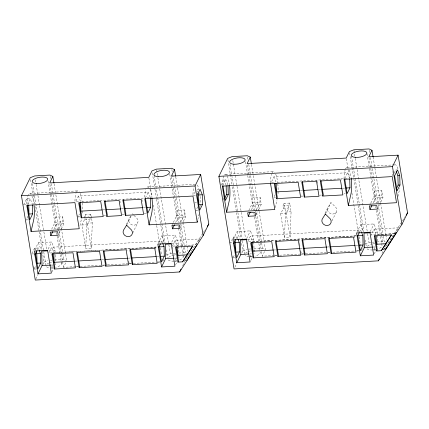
<?xml version="1.0" encoding="UTF-8"?>
<svg xmlns="http://www.w3.org/2000/svg" width="429" height="429" viewBox="0 0 429 429"><rect width="100%" height="100%" fill="white"/><g stroke="black" fill="none" stroke-linecap="round" stroke-linejoin="round"><path stroke-width="0.32" stroke-dasharray="2.15 1.61" d="M51.662 229.225L55.089 222.238L55.287 217.181L51.619 194.787M59.073 228.813L62.5 221.825L62.698 216.763L55.287 217.181M91.602 218.549L92.315 222.903L91.307 248.193L85.746 248.504L86.755 223.214L85.939 218.238M173.375 222.41L176.802 215.417L177.005 210.36L184.416 209.947L185.553 216.908L182.459 223.219M180.786 221.991L184.213 215.004L184.416 209.947M248.799 210.489L252.509 202.917L252.713 197.86L249.045 175.461M256.499 209.491L259.92 202.499L260.124 197.442L252.713 197.86M284.513 237.366L285.521 212.076L284.095 203.367L289.655 203.056L291.076 211.765L290.074 237.055L284.513 237.366L280.663 213.857L283.365 208.344L282.936 205.732L284.095 203.367M370.801 203.083L374.227 196.096L374.426 191.039L381.837 190.621L382.979 197.587L379.885 203.898M378.212 202.67L381.638 195.683L381.837 190.621M79.939 225.622L81.521 218.726M197.807 219.637L198.954 214.618M275.225 207.657L277.091 199.506M397.946 196.45L399.093 191.431A15.246 3.732 86.8 0 0 399.581 188.444M23.616 204.869L26.512 198.959L30.218 198.75L32.416 204.322M27.322 204.66L30.218 198.75M27.88 216.291L26.089 219.948L28.555 219.809M31.955 253.539L34.572 248.193L38.278 247.983L39.012 249.844M34.835 249.839L38.304 242.75L51.646 241.999L54.987 250.434L55.094 254.365M37.452 249.673L38.278 247.983M34.422 268.618L35.939 265.524M53.898 229.311L56.43 224.147L63.841 223.729L62.698 216.763M48.171 249.088L51.646 241.999M57.931 231.145L58.789 229.397M35.859 278.866L37.913 274.678M42.895 264.5L44.069 262.103L42.45 252.214M162.586 242.916L161.851 241.06L51.619 247.238L48.772 253.056L103.175 250.005M59.057 233.483L61.025 229.467M61.309 228.893L63.841 223.729M147.104 197.892L150.429 197.71L148.23 192.138L78.389 196.053L75.542 201.866L79.247 201.662M51.469 267.664L52.713 265.133M79.864 216.843L78.008 216.945L79.483 213.942M51.914 271.943L53.652 268.398M91.5 217.927L90.889 214.194L85.328 214.505L84.17 216.87L84.599 219.482L81.896 224.994L85.746 248.504M79.467 266.425L63.503 267.321L66.388 261.427M90.889 214.194L89.731 216.559L87.875 216.661M91.307 248.193L87.457 224.683L90.16 219.171L89.838 217.213M122.892 200.289L123.434 199.185M126.201 224.608L130.614 216.302M126.877 224.635L131.092 216.028M145.377 197.957L148.23 192.138M132.684 233.103L137.747 222.774M158.113 243.506L161.878 235.821L175.214 235.076L178.555 243.506L178.904 255.963M161.025 242.75L161.851 241.06M172.233 224.737L173.091 222.989M175.611 222.49L178.142 217.326L185.553 216.908M195.297 191.688L193.506 195.345L195.978 195.211M171.745 242.165L175.214 235.076M162.897 261.175L164.345 258.231M180.212 227.815L182.18 223.799M172.34 246.128L175.193 240.315L199.871 238.932L199.297 240.095M197.769 206.767L195.973 210.424L198.445 210.29M176.555 257.641L174.812 261.207L176.662 261.105M175.482 265.015L176.93 262.065M221.284 185.055L223.938 179.638L225.788 179.531L227.992 185.103M182.684 265.664L188.39 254.016M222.898 185.441L225.788 179.531M237.779 238.706L237.044 236.846L233.338 237.055L230.491 242.873L232.958 242.734M233.306 239.291L237.071 231.606L250.413 230.861L253.748 239.296L254.156 253.716M236.218 238.535L237.044 236.846M251.324 209.99L253.855 204.826L261.266 204.408L260.124 197.442M255.357 211.819L256.21 210.076M233.188 257.48L234.432 254.949M349.705 178.282L347.506 172.71L273.965 176.834L271.112 182.652L274.817 182.443M256.204 214.736L258.451 210.146M258.735 209.572L261.266 204.408M246.648 238.54L250.413 230.861M234.915 267.128L236.674 263.54M241.956 252.761L242.835 250.965L241.318 241.709M247.764 241.447L250.386 236.1L360.617 229.923L361.347 231.778M275.053 194.728L273.584 197.731L275.434 197.624M250.005 256.998L251.474 253.995M250.97 260.215L252.129 257.85M274.238 255.512L262.264 256.183L265.149 250.289M290.074 237.055L286.223 213.545L288.921 208.033L288.497 205.421L289.655 203.056M316.538 181.177L317.079 180.073M320.318 180.968L320.854 179.864M324.962 213.47L327.777 207.733L330.984 202.595L335.8 207.282A4.783 4.252 26.1 0 1 332.856 214.039A4.783 4.252 26.1 0 1 327.777 207.733M325.638 213.497L330.984 202.595M344.653 178.528L347.506 172.71M332.014 220.817L336.513 211.636M369.659 205.416L370.517 203.668M356.88 232.368L360.639 224.683L373.981 223.938L377.322 232.368L377.724 246.788M373.037 203.169L375.568 198.005L382.979 197.587M359.239 232.738L360.617 229.923M394.026 173.391L395.677 170.013L396.911 169.943M377.354 209.068L379.606 204.472M370.216 231.617L373.981 223.938M361.374 250.627L363.395 246.503M398.632 227.794L373.954 229.177L371.106 234.99L394.551 233.676M373.804 249.603L375.321 246.503M374.249 253.877L375.986 250.332M382.008 253.378L387.156 242.878M189.661 254.719L192.02 250.885M397.881 228.871L388.427 243.581L386.427 243.693M185.215 260.5L202.981 233.011M203.346 232.448L205.523 229.086M383.976 249.362L401.024 222.994M402.472 220.753L405.014 216.822M195.731 244.857L199.496 239.468M44.069 262.103L47.989 260.542M166.345 255.062L170.265 253.501L175.547 253.207M242.835 250.965L247.313 249.185M365.111 243.924L369.026 242.364L371.67 242.213M178.85 253.019L185.457 252.649L186.631 253.196M372.329 242.176L374.313 242.069M376.957 241.918L384.223 241.511L385.398 242.058M225.579 174.319L273.75 171.621M347.292 167.498L395.468 164.8M30.009 193.538L78.18 190.841M148.016 186.926L195.522 184.266M347.029 178.432L276.163 182.405L273.965 176.834M197.018 189.404L198.868 189.302M99.212 200.579L80.593 201.619L78.389 196.053M99.877 200.541L144.439 198.042M24.233 204.831L26.089 204.73M300.498 190.562L302.504 190.449M318.554 189.554L320.56 189.441M342.621 188.202L344.626 188.09M302.976 196.08L301.158 196.182L300.836 194.219M319.546 195.152L321.434 195.05M344.037 193.779L345.27 193.715M194.739 202.885L196.595 202.783M102.81 209.899L104.805 209.786M121.434 208.859L123.429 208.746M143.383 207.625L145.377 207.518M252.509 202.917L259.92 202.499M374.227 196.096L381.638 195.683M105.555 215.406L103.738 215.508L103.523 214.194M122.12 214.473L124.641 214.334M144.139 213.24L146.611 213.106M282.936 205.732L288.497 205.421M84.599 219.482L90.16 219.171M283.365 208.344L288.921 208.033M55.089 222.238L62.5 221.825M176.802 215.417L184.213 215.004M86.755 223.214L92.315 222.903M285.521 212.076L291.076 211.765M81.896 224.994L87.457 224.683M280.663 213.857L286.223 213.545M48.981 250.767L54.987 250.434M171.884 243.881L178.555 243.506M247.748 239.629L253.748 239.296M371.316 232.706L377.322 232.368M32.341 253.973L33.58 253.904M105.1 249.898L157.765 246.948M172.957 246.096L195.785 244.814M355.914 235.843L247.533 241.918L247.86 243.881M103.255 250.037L53.818 252.81L51.619 247.238M105.931 249.887L153.362 247.233M154.027 247.195L157.368 247.007M356.134 235.87L252.584 241.672L250.386 236.1M394.498 233.719L376.158 234.743L373.954 229.177M50.531 260.21L51.85 260.135M54.494 259.99L63.739 259.47L66.087 260.564M248.632 249.11L251.276 248.959M253.92 248.815L262.505 248.332L265.438 249.699L264.355 243.087M74.802 261.159L77.472 261.009M102.193 259.62L103.528 259.545M128.244 258.161L130.25 258.049M156.971 256.553L158.977 256.44M274.233 249.978L275.568 249.909M300.954 248.482L302.289 248.407M327.676 246.986L329.016 246.911M355.738 245.415L357.738 245.302M50.719 265.111L53.389 264.966M174.957 258.151L176.292 258.076M250.15 253.936L251.485 253.861M373.053 247.05L375.053 246.938M80.132 266.388L102.081 265.16M102.745 265.122L104.74 265.009M107.4 264.859L128.684 263.669M129.349 263.631L132.679 263.444M133.344 263.406L157.287 262.065M157.952 262.028L159.947 261.915M274.903 255.475L276.898 255.362M279.558 255.212L300.847 254.022M301.512 253.984L304.837 253.796M305.502 253.759L327.45 252.531M328.115 252.493L330.11 252.381M332.77 252.231L356.054 250.927M356.719 250.89L358.714 250.777M34.197 269.09L37.902 268.881M51.239 268.136L54.327 267.959M75.971 266.747L78.443 266.607M102.558 265.256L104.408 265.154M129.14 263.771L132.845 263.562M157.765 262.167L159.615 262.06M183.108 260.746L186.197 260.569M233.574 257.915L234.813 257.845M250.622 256.96L253.094 256.821M275.354 255.577L276.587 255.507M301.319 254.118L303.791 253.984M329.756 252.525L327.906 252.633L327.692 251.319M356.531 251.024L358.998 250.89M373.573 250.069L376.045 249.935M383.108 249.539L384.341 249.469M132.218 213.733L133.532 215.009M133.971 215.438L137.033 218.42A4.783 4.252 26.1 0 1 134.089 225.177A4.783 4.252 26.1 0 1 129.011 218.87M360.639 224.683L363.502 231.912M237.071 231.606L239.934 238.835M161.878 235.821L164.736 243.05M38.304 242.75L41.168 249.973M223.938 179.638L226.137 185.205M233.338 237.055L234.073 238.91M196.89 190.674L197.378 191.913M175.193 240.315L177.392 245.881M26.512 198.959L28.711 204.531M34.572 248.193L35.307 250.048M373.08 156.917L380.55 202.542M380.657 203.201L385.746 234.282M385.859 234.942L386.615 239.57M369.278 150.257L369.712 152.901M370.468 157.534L373.825 178.03M373.938 178.689L378.051 203.818M378.158 204.477L383.247 235.559M383.354 236.218L384.223 241.511M368.929 157.443L370.651 167.986M370.763 168.645L376.431 203.271M377.509 209.856L383.118 244.096M366.967 153.582L370.758 176.721M370.865 177.386L375.091 203.174M375.632 206.478L375.847 207.802M376.281 210.446L381.585 242.846M381.692 243.511L382.019 245.495A7.845 3.041 -9.3 0 1 378.523 248.723M353.979 150.45L355.169 157.722M355.276 158.387L357.008 168.967M357.116 169.627L367.514 233.108M367.621 233.767L369.026 242.364M351.474 156.076L355.046 177.896M355.153 178.555L359.271 203.684M359.379 204.343L363.819 231.456M365.224 240.052L366.307 246.664M349.608 152.896L358.161 205.132M358.269 205.797L362.494 231.585M346.321 158.714L349.463 177.89M351.952 193.098L358.344 232.116M359.1 236.744L360.939 247.983M354.059 235.95L354.381 237.913M340.948 178.737L341.162 180.046M317.294 181.387L317.616 183.355M325.439 237.553L325.654 238.862M298.852 239.039L299.603 243.629M299.71 244.283L299.925 245.597M300.783 250.842L301.212 253.464M251.469 164.398L253.201 174.978M253.308 175.643L259.052 210.687M259.159 211.347L264.248 242.428M247.56 157.084L247.994 159.727M248.75 164.355L250.482 174.935M250.595 175.595L261.529 242.38M261.636 243.045L262.505 248.332M247.324 164.924L248.938 174.807M253.855 204.826L254.826 210.752M255.797 216.677L260.001 242.353M260.108 243.012L261.4 250.917M261.513 251.571L262.264 256.183M245.468 161.722L247.635 174.946M247.742 175.606L253.373 209.996M253.914 213.299L258.462 241.071M258.896 243.715L260.087 250.992M232.802 160.575L236.915 185.703M237.023 186.363L245.474 237.939M229.976 164.216L237.773 211.824M237.881 212.489L242.428 240.261M242.535 240.921L244.809 254.81M227.89 159.711L231.896 184.18M232.33 186.824L236.449 211.953M236.556 212.612L240.776 238.401M232.743 256.639L232.958 257.952M223.08 198L223.407 199.968M175.761 176.877L183.103 221.707M183.21 222.367L186.99 245.447M187.098 246.107L187.961 251.378M171.852 169.578L172.286 172.211M172.715 174.85L176.389 197.265M176.496 197.925L184.486 246.713M184.593 247.372L185.457 252.649M171.503 176.769L179 222.56M180.073 229.102L182.963 246.761M183.07 247.415L184.357 255.266M169.761 174.217L173.321 195.978M173.429 196.632L177.638 222.345M178.18 225.643L178.502 227.622M178.609 228.282L181.419 245.426M181.526 246.085L182.824 253.995M182.931 254.654L183.253 256.633M172.447 246.788L172.769 248.75M156.553 169.771L157.738 177.021M157.845 177.681L159.577 188.229M159.685 188.889L168.753 244.273M168.86 244.932L170.265 253.501M154.049 175.391L157.609 197.152M157.716 197.812L161.819 222.866M161.931 223.525L165.058 242.642M166.248 249.893L167.546 257.808M152.29 172.871L154.88 188.696M154.987 189.355L156.499 198.584M156.606 199.244L163.733 242.76M148.895 178.035L152.027 197.152M153.325 205.067L156.564 224.844M156.671 225.504L159.481 242.648M160.344 247.919L161.529 255.175M155.293 247.088L155.614 249.051M141.886 199.474L142.208 201.442M119.868 200.708L120.19 202.676M126.673 248.691L126.995 250.654M128.711 261.148L129.032 263.111M85.328 214.505L85.838 217.616M77.794 215.637L78.008 216.945M54.043 183.703L55.77 194.251M55.877 194.911L65.487 253.587M65.594 254.247L66.672 260.837M50.134 176.399L50.568 179.038M51.324 183.65L53.051 194.203M53.158 194.857L54.671 204.091M54.778 204.751L63.739 259.47M49.898 184.245L51.512 194.128M56.43 224.147L57.395 230.035M58.36 235.918L61.25 253.582M61.358 254.236L63.503 267.321M48.043 181.038L50.204 194.224M50.311 194.884L55.926 229.166M56.467 232.464L61.54 263.449M35.376 179.885L36.025 183.843M36.133 184.502L39.479 204.939M39.586 205.598L43.796 231.311M43.903 231.971L46.713 249.115M32.55 183.532L34.492 195.399M34.604 196.058L43.672 251.442M43.779 252.102L46.048 265.948A7.845 3.041 -9.3 0 0 50.3 267.927M30.577 179.692L34.787 205.405M34.894 206.065L38.996 231.118M39.103 231.773L42.021 249.576M33.762 266.468L34.089 268.436M178.92 256.617L178.957 257.926M55.116 255.019L55.277 260.918M55.352 263.54L55.389 264.854M392.229 176.105L392.229 175.107A15.246 3.732 86.8 0 1 392.471 171.541M344.058 178.802L344.053 177.81A15.246 3.732 86.8 0 1 345.109 170.04M270.517 182.926L270.511 181.928A15.246 3.732 86.8 0 1 271.562 174.163M222.345 185.623L222.34 184.631A15.246 3.732 86.8 0 1 225.413 174.292A15.246 3.732 86.8 0 1 229.499 185.248M345.479 169.042A15.246 3.732 86.8 0 1 348.289 168.275M349.26 170.029A15.246 3.732 86.8 0 1 351.131 177.788M394.508 165.063A15.246 3.732 86.8 0 1 398.139 169.364M259.926 251.576A7.845 3.041 -9.3 0 1 254.987 256.145M251.979 256.708A7.845 3.041 -9.3 0 1 249.678 256.815M249.061 256.789A7.845 3.041 -9.3 0 1 245.19 255.545M245.629 253.137A7.845 3.041 -9.3 0 1 247.758 251.807M248.305 251.576A7.845 3.041 -9.3 0 1 251.115 250.74M252.627 250.477A7.845 3.041 -9.3 0 1 256.054 250.332M375.718 249.56A7.845 3.041 -9.3 0 1 373.691 249.887M372.688 249.968A7.845 3.041 -9.3 0 1 366.902 248.723M367.342 246.316A7.845 3.041 -9.3 0 1 371.846 244.155M372.828 243.919A7.845 3.041 -9.3 0 1 374.849 243.592M271.938 173.166A15.246 3.732 86.8 0 1 274.748 172.394M275.718 174.147A15.246 3.732 86.8 0 1 277.676 182.545M277.82 183.832A15.246 3.732 86.8 0 1 278.121 191.066M278.11 191.699A15.246 3.732 86.8 0 1 277.863 195.265M144.777 197.233A15.246 3.732 86.8 0 1 145.828 189.468M147.056 187.189A15.246 3.732 86.8 0 1 149.013 187.698M149.984 189.452A15.246 3.732 86.8 0 1 151.855 197.217M192.948 194.535A15.246 3.732 86.8 0 1 193.999 186.765M197.184 185.001A15.246 3.732 86.8 0 1 199.024 189.371M199.742 192.675A15.246 3.732 86.8 0 1 200.112 195.152M200.257 196.439A15.246 3.732 86.8 0 1 200.558 203.673M200.547 204.301A15.246 3.732 86.8 0 1 200.413 206.735M61.165 262.714A7.845 3.041 -9.3 0 1 56.22 267.283M53.217 267.846A7.845 3.041 -9.3 0 1 52.209 267.927M46.863 264.275A7.845 3.041 -9.3 0 1 48.992 262.95M49.539 262.714A7.845 3.041 -9.3 0 1 52.349 261.878M182.877 255.893A7.845 3.041 -9.3 0 1 179.756 259.861M176.952 260.698A7.845 3.041 -9.3 0 1 174.93 261.025M173.922 261.111A7.845 3.041 -9.3 0 1 168.136 259.861M168.581 257.454A7.845 3.041 -9.3 0 1 173.08 255.293M173.563 255.169A7.845 3.041 -9.3 0 1 176.083 254.729M26.77 203.845A15.246 3.732 86.8 0 1 31.006 194.31M31.971 196.069A15.246 3.732 86.8 0 1 33.929 204.461M74.941 201.147A15.246 3.732 86.8 0 1 75.992 193.377M76.362 192.38A15.246 3.732 86.8 0 1 79.177 191.613M80.148 193.366A15.246 3.732 86.8 0 1 82.1 201.764M82.245 203.051A15.246 3.732 86.8 0 1 82.55 210.285M82.534 210.912A15.246 3.732 86.8 0 1 82.293 214.479"/><path stroke-width="0.64" d="M31.049 231.456L26.775 205.341L74.946 202.644L79.226 228.759L31.049 231.456L33.634 220.168A15.246 3.732 86.8 0 0 34.073 205.748M197.517 220.892L197.233 222.147L149.061 224.844L151.646 213.556A15.246 3.732 86.8 0 0 151.936 197.849M226.625 212.242L222.345 186.122L270.517 183.424L274.796 209.54L226.625 212.242L229.204 200.954A15.246 3.732 86.8 0 0 229.499 185.248M348.337 205.421L344.058 179.301L392.235 176.603L396.509 202.719L348.337 205.421L350.922 194.133A15.246 3.732 86.8 0 0 351.217 178.426M52.853 176.448L49.684 182.931L148.788 177.375L151.968 170.892L156.446 169.112L171.638 168.259L174.571 169.627L171.396 176.11L200.67 174.469L208.784 224.035L203.158 235.516L179.59 271.975L35.269 280.062L21.45 195.672L30.25 177.713L34.728 175.928L49.92 175.08L52.853 176.448L53.936 183.044M32.438 204.955L32.69 213.83L29.794 219.739L27.429 205.314M34.888 254.906L36.899 250.799M50.804 235.623L50.236 232.143L57.647 231.724L58.215 235.21L50.804 235.623L52.772 231.606M39.259 250.461L40.482 253.555L40.75 263.063L37.902 268.881L35.43 253.802M37.993 273.874L34.256 251.019L47.592 250.273L51.335 273.123L37.993 273.874L42.047 265.599L41.645 251.179L47.646 250.842M54.403 269.031L51.936 253.952L72.962 252.772L75.429 267.852L54.403 269.031L54.944 267.927L52.585 253.501M81.178 217.841L78.705 202.761L100.724 201.528L103.196 216.607L81.178 217.841L81.714 216.742L79.462 202.971M79.134 267.642L76.668 252.563L99.549 251.281L102.016 266.361L79.134 267.642L79.676 266.543L77.424 252.772M106.832 216.404L104.36 201.324L119.112 200.499L121.579 215.578L106.832 216.404L107.368 215.304L105.008 200.879M125.359 215.369L122.892 200.289L141.13 199.265L143.602 214.344L125.359 215.369L125.901 214.264L123.541 199.839M105.722 266.152L103.255 251.072L126.131 249.791L128.603 264.87L105.722 266.152L106.263 265.052L103.898 250.627M150.429 197.71L150.697 207.218L147.844 213.036L145.485 198.611M132.309 264.666L129.837 249.587L154.756 248.187L157.223 263.267L132.309 264.666L132.845 263.562L130.486 249.136M160.473 243.876L158.998 246.879L161.47 261.958L164.318 256.14L164.05 246.632L162.827 243.538M172.522 228.802L171.949 225.322L179.36 224.903L179.928 228.389L172.522 228.802L174.49 224.785M203.158 235.516L195.045 185.945L200.67 174.469M161.567 266.945L157.824 244.096L171.166 243.345L174.903 266.2L161.567 266.945L165.621 258.676L165.213 244.257L171.219 243.919M202.574 204.311L199.678 210.221L197.211 195.141L200.107 189.232L202.306 194.804L202.574 204.311L198.868 204.52L198.6 195.007L197.866 193.152M250.279 157.127L247.104 163.61L346.214 158.054L349.388 151.571L353.871 149.791L369.063 148.938L371.997 150.306L368.817 156.789L398.091 155.148L407.55 212.897L401.925 224.372L378.357 260.837L234.036 268.924L218.876 176.351L227.676 158.392L232.153 156.606L247.345 155.759L250.279 157.127L251.362 163.739M177.971 262.103L175.504 247.024L192.771 246.058L182.566 261.846L177.971 262.103L178.512 261.004L176.153 246.578M182.566 261.846L192.61 246.042M179.59 271.975L180.995 269.106M224.48 198.654L226.405 194.718L226.158 185.843M228.008 185.736L228.26 194.61L225.364 200.52L223.005 186.095M233.655 243.769L235.666 239.661M248.23 216.302L247.662 212.816L255.073 212.403L255.641 215.884L248.23 216.302L250.198 212.285M238.02 239.323L239.243 242.417L239.516 251.925L236.663 257.743L234.196 242.664M236.76 262.73L233.017 239.881L246.359 239.135L250.102 261.985L236.76 262.73L240.814 254.461L240.412 240.042L247.077 239.666M270.57 183.751L298.15 182.207L300.622 197.286L276.748 198.627L277.29 197.522L274.925 183.097M253.169 257.893L250.702 242.814L271.729 241.634L274.195 256.714L253.169 257.893L253.711 256.789L251.346 242.364M304.252 197.083L301.785 182.003L316.538 181.177L319.004 196.257L304.252 197.083L304.794 195.983L302.434 181.558M277.901 256.504L275.434 241.425L298.311 240.143L300.783 255.223L277.901 256.504L278.442 255.4L276.19 241.634M322.785 196.048L320.318 180.968L340.411 179.842L342.878 194.922L322.785 196.048L323.327 194.943L320.962 180.518M304.488 255.014L302.016 239.934L324.898 238.653L327.365 253.732L304.488 255.014L305.024 253.914L302.665 239.489M349.721 178.914L349.973 187.789L347.125 193.608L344.76 179.183M331.07 253.528L328.603 238.449L353.517 237.049L355.99 252.129L331.07 253.528L331.612 252.424L329.252 237.998M369.943 209.481L369.374 206L376.785 205.582L377.354 209.068L369.943 209.481L371.911 205.464M359.239 232.738L357.765 235.741L360.237 250.82L363.084 245.002L362.816 235.494L361.593 232.4M401.925 224.372L392.471 166.624L398.091 155.148M360.328 255.807L356.59 232.958L369.927 232.207L373.67 255.062L360.328 255.807L364.382 247.538L363.98 233.119L370.651 232.743M396.493 188.47L398.15 185.092L397.876 175.584L396.165 171.251M400 184.99L397.104 190.894L394.637 175.82L397.533 169.911L399.731 175.477L400 184.99L398.15 185.092M376.737 250.965L374.27 235.886L391.538 234.92L381.333 250.708L376.737 250.965L377.279 249.866L374.914 235.441M381.333 250.708L391.377 234.904M378.357 260.837L379.198 259.116M386.148 248.235L385.58 249.399L396.353 232.448M207.336 226.281L208.784 224.035M186.813 260.537L197.018 244.75M406.102 215.143L407.55 212.897M218.876 176.351L392.471 166.624M21.45 195.672L195.045 185.945M397.876 175.584L399.731 175.477M198.6 195.007L202.306 194.804M226.405 194.718L228.26 194.61M299.833 190.599L276.432 191.913L276.201 183.671M303.845 190.374L317.884 189.591M321.895 189.366L341.951 188.24M345.962 188.015L349.973 187.789M32.69 213.83L28.984 214.039L28.732 205.164M102.145 209.937L80.861 211.132L80.609 202.257M106.135 209.717L120.769 208.896M124.759 208.671L142.718 207.663M146.707 207.443L150.697 207.218M36.041 251.909L36.776 253.764L40.482 253.555M158.709 246.932L164.05 246.632M234.808 240.771L235.537 242.626L239.243 242.417M357.47 235.794L362.816 235.494M40.75 263.063L37.044 263.272L36.776 253.764M74.131 261.197L54.092 262.317L53.84 253.442M78.142 260.971L100.853 259.695M105.529 259.432L127.579 258.199M131.585 257.974L156.301 256.59M160.312 256.365L164.318 256.14M186.996 254.869L177.66 255.394L177.429 247.152M239.516 251.925L235.811 252.134L235.537 242.626M273.563 250.016L252.853 251.179L252.606 242.305M277.574 249.796L300.289 248.52M303.63 248.332L327.011 247.024M330.351 246.836L355.067 245.452M359.078 245.227L363.084 245.002M385.762 243.731L376.426 244.257L376.19 236.014M42.047 265.599L50.719 265.111M165.621 258.676L174.292 258.188M240.814 254.461L248.82 254.011M364.382 247.538L372.388 247.088M371.997 150.306L373.08 156.917M274.276 183.548L276.748 198.627M197.233 222.147L192.953 196.026L144.782 198.729L149.061 224.844M174.571 169.627L175.654 176.217M126.593 225.209L123.386 230.346A4.783 4.252 26.1 0 0 128.469 236.652A4.783 4.252 26.1 0 0 131.408 229.896L126.593 225.209M325.359 214.071L322.152 219.208A4.783 4.252 26.1 0 0 327.23 225.515A4.783 4.252 26.1 0 0 330.174 218.758L325.359 214.071M233.902 164.216A7.845 3.041 -9.3 0 0 245.147 159.738A7.845 3.041 -9.3 0 0 233.145 159.003A7.845 3.041 -9.3 0 0 233.902 164.216M355.614 157.395A7.845 3.041 -9.3 0 0 366.859 152.917A7.845 3.041 -9.3 0 0 354.858 152.182A7.845 3.041 -9.3 0 0 355.614 157.395M36.481 183.537A7.845 3.041 -9.3 0 0 47.721 179.059A7.845 3.041 -9.3 0 0 35.72 178.325A7.845 3.041 -9.3 0 0 36.481 183.537M158.194 176.716A7.845 3.041 -9.3 0 0 169.434 172.238A7.845 3.041 -9.3 0 0 157.432 171.503A7.845 3.041 -9.3 0 0 158.194 176.716"/></g></svg>
